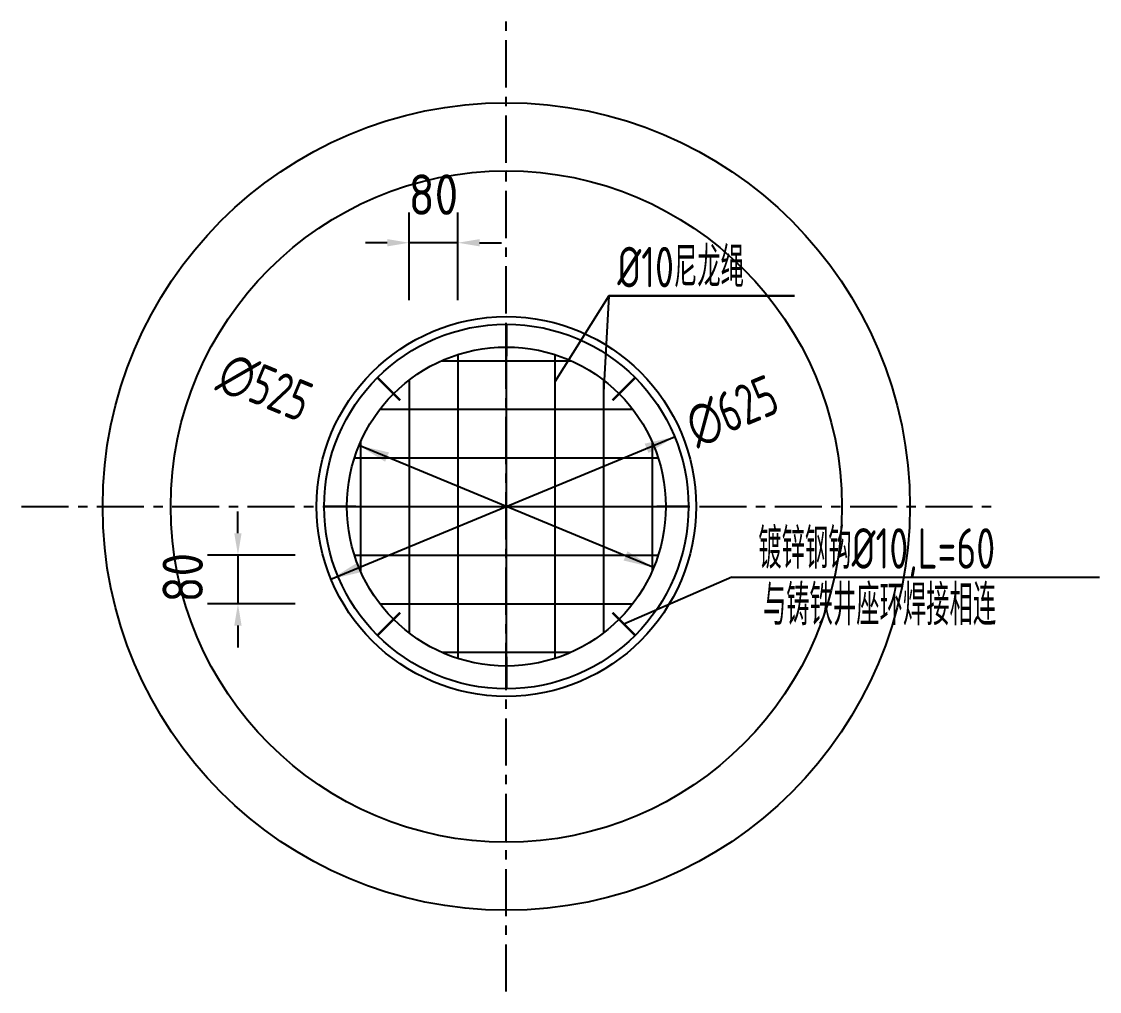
# Model space of a CAD drawing. Header units: millimetres. Extents: x 53009415 to 54059915, y 20499171 to 20796171.
# Drawn here: x 53473211 to 53513737, y 20577316 to 20613768 of the extents above; entities that cross this region are included whole.
import ezdxf

# ---------------------------------------------------------------- set-up
doc = ezdxf.new("R2010")
doc.units = ezdxf.units.MM
doc.header["$LTSCALE"] = 1000
doc.linetypes.add('CENTER', pattern=[2, 1.25, -0.25, 0.25, -0.25])
for name, color, linetype in [('0000-绘图辅助线', 8, 'CENTER'), ('0000-部件-井体部分', 7, 'Continuous'), ('0000-部件字体标注', 3, 'Continuous'), ('0000-部件线性标注', 2, 'Continuous'), ('0000-防护网部分', 44, 'Continuous'), ('000ZSL-小树', 84, 'Continuous')]:
    doc.layers.add(name, color=color, linetype=linetype)
doc.styles.add('_TWT_DIM', font='gbenor', dxfattribs={"bigfont": 'gbcbig'})

# ---------------------------------------------------------------- blocks, each defined once
blk = doc.blocks.new('wwwadsddasdsdwdsd')
at = {"layer": '0000-绘图辅助线', "linetype": 'CENTER'}
for p, q in [((516322, 3436085), (516322, 3461831)), ((503449, 3448958), (529195, 3448958))]:
    blk.add_line(p, q, dxfattribs=at)
at = {"layer": '0000-部件-井体部分'}
for radius in [10719, 8911, 5040, 4838]:
    blk.add_circle((516322, 3448958), radius, dxfattribs=at)
at = {"layer": '0000-部件字体标注'}
for p, q in [((519040, 3454549), (517612, 3452265)), ((519040, 3454549), (518902, 3451986)), ((519040, 3454549), (523978, 3454549)), ((523978, 3454549), (519040, 3454549)), ((522309, 3447080), (519443, 3445837)), ((522309, 3447080), (532072, 3447080))]:
    blk.add_line(p, q, dxfattribs=at)
at = {"layer": '0000-部件线性标注'}
for p, q in [((513742, 3454437), (513742, 3456766)), ((515032, 3454437), (515032, 3456766)), ((511666, 3447030), (520792, 3450810)), ((520233, 3447338), (512411, 3450579)), ((510717, 3447668), (508389, 3447668)), ((510717, 3446378), (508389, 3446378))]:
    blk.add_line(p, q, dxfattribs=at)
at = {"layer": '0000-部件线性标注', "color": 2}
for p, q in [((513161, 3455960), (512580, 3455960)), ((515032, 3455960), (513742, 3455960)), ((515612, 3455960), (516193, 3455960)), ((509195, 3448249), (509195, 3448829)), ((509195, 3447668), (509195, 3446378)), ((509195, 3445797), (509195, 3445217))]:
    blk.add_line(p, q, dxfattribs=at)
for points in [[(513161, 3456056), (513161, 3455863), (513742, 3455960)], [(515612, 3456056), (515612, 3455863), (515032, 3455960)], [(509098, 3448249), (509292, 3448249), (509195, 3447668)], [(509098, 3445797), (509292, 3445797), (509195, 3446378)]]:
    blk.add_solid(points, dxfattribs=at)
at = {"layer": '0000-部件线性标注'}
for points in [[(513207, 3450394), (513104, 3450146), (512411, 3450579)], [(519996, 3450626), (520099, 3450377), (520792, 3450810)], [(519540, 3447771), (519437, 3447523), (520233, 3447338)], [(512359, 3447463), (512462, 3447214), (511666, 3447030)]]:
    blk.add_solid(points, dxfattribs=at)
at = {"layer": '0000-防护网部分'}
for p, q in [((516322, 3453192), (516322, 3444519)), ((514607, 3452829), (518037, 3452829)), ((515032, 3452991), (515032, 3444926)), ((517612, 3452991), (517612, 3444926)), ((513742, 3452315), (513742, 3445602)), ((518902, 3452315), (518902, 3445602)), ((512966, 3451539), (519678, 3451539)), ((512451, 3450673), (512451, 3447244)), ((520193, 3450673), (520193, 3447244)), ((512290, 3450249), (520354, 3450249)), ((512088, 3448958), (520556, 3448958)), ((512290, 3447668), (520354, 3447668)), ((512966, 3446378), (519678, 3446378)), ((512966, 3446378), (519678, 3446378)), ((514607, 3445088), (518037, 3445088))]:
    blk.add_line(p, q, dxfattribs=at)
at = {"layer": '0000-防护网部分', "color": 6, "const_width": 64.5}
for points in [[(516322, 3453797), (516322, 3452948)], [(512901, 3452380), (513501, 3451779)], [(519743, 3452380), (519143, 3451779)], [(511484, 3448958), (512333, 3448958)], [(521160, 3448958), (520311, 3448958)], [(512901, 3445537), (513501, 3446138)], [(519743, 3445537), (519143, 3446138)], [(516322, 3444120), (516322, 3444969)]]:
    blk.add_lwpolyline(points, dxfattribs=at)
at = {"layer": '0000-防护网部分', "color": 6}
blk.add_circle((516322, 3448958), 4234, dxfattribs=at)
at = {"layer": '0000-部件字体标注', "style": '_TWT_DIM', "width": 0.8}
for s, p in [('%%C10尼龙绳', (519270, 3454776)), ('镀锌钢钩%%C10,L=60', (523014, 3447307)), ('与铸铁井座环焊接相连', (523137, 3445806))]:
    blk.add_text(s, height=1075.2, dxfattribs=at).set_placement(p)
for s, rotation, p in [('∅525', 337.5, (508583, 3452123)), ('∅625', 22.5, (521375, 3450551))]:
    blk.add_text(s, height=1075.2, rotation=rotation, dxfattribs=at).set_placement(p)
at = {"layer": '0000-部件字体标注', "insert": (514387, 3457238), "char_height": 1075.2, "attachment_point": 5, "style": '_TWT_DIM'}
blk.add_mtext('80', dxfattribs=at)
at = {"layer": '0000-部件字体标注', "insert": (507729, 3447069), "char_height": 1075.2, "attachment_point": 5, "rotation": 90, "style": '_TWT_DIM'}
blk.add_mtext('80', dxfattribs=at)

msp = doc.modelspace()

# ---------------------------------------------------------------- block references
at = {"layer": '000ZSL-小树', "linetype": 'Continuous', "xscale": 1.415824915824916, "yscale": 1.415824915824916, "zscale": 1.415824915824916}
msp.add_blockref('wwwadsddasdsdwdsd', (52760415.693, 15712420.946, 0), dxfattribs=at)

doc.saveas('drawing.dxf')
